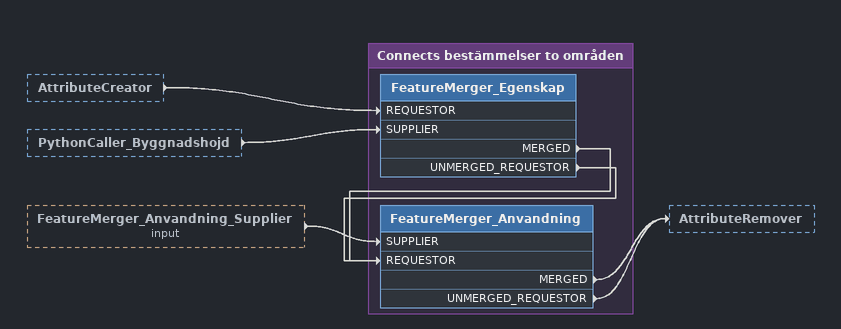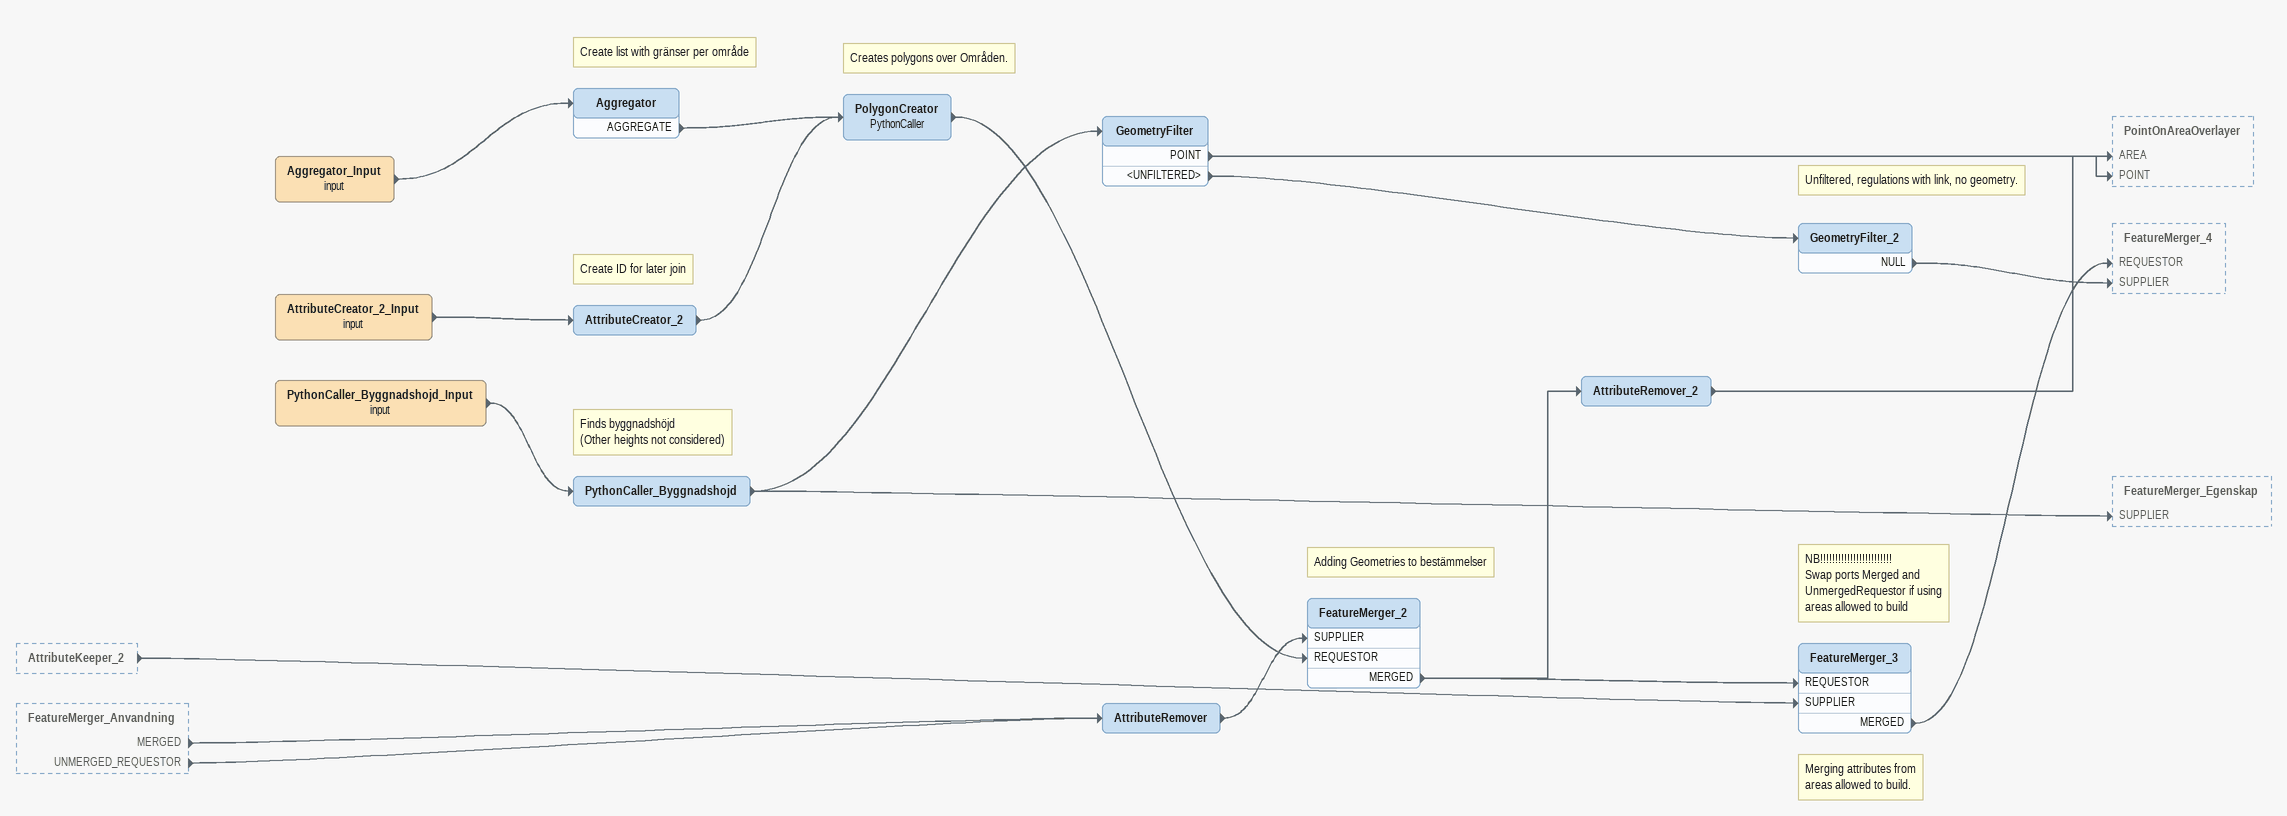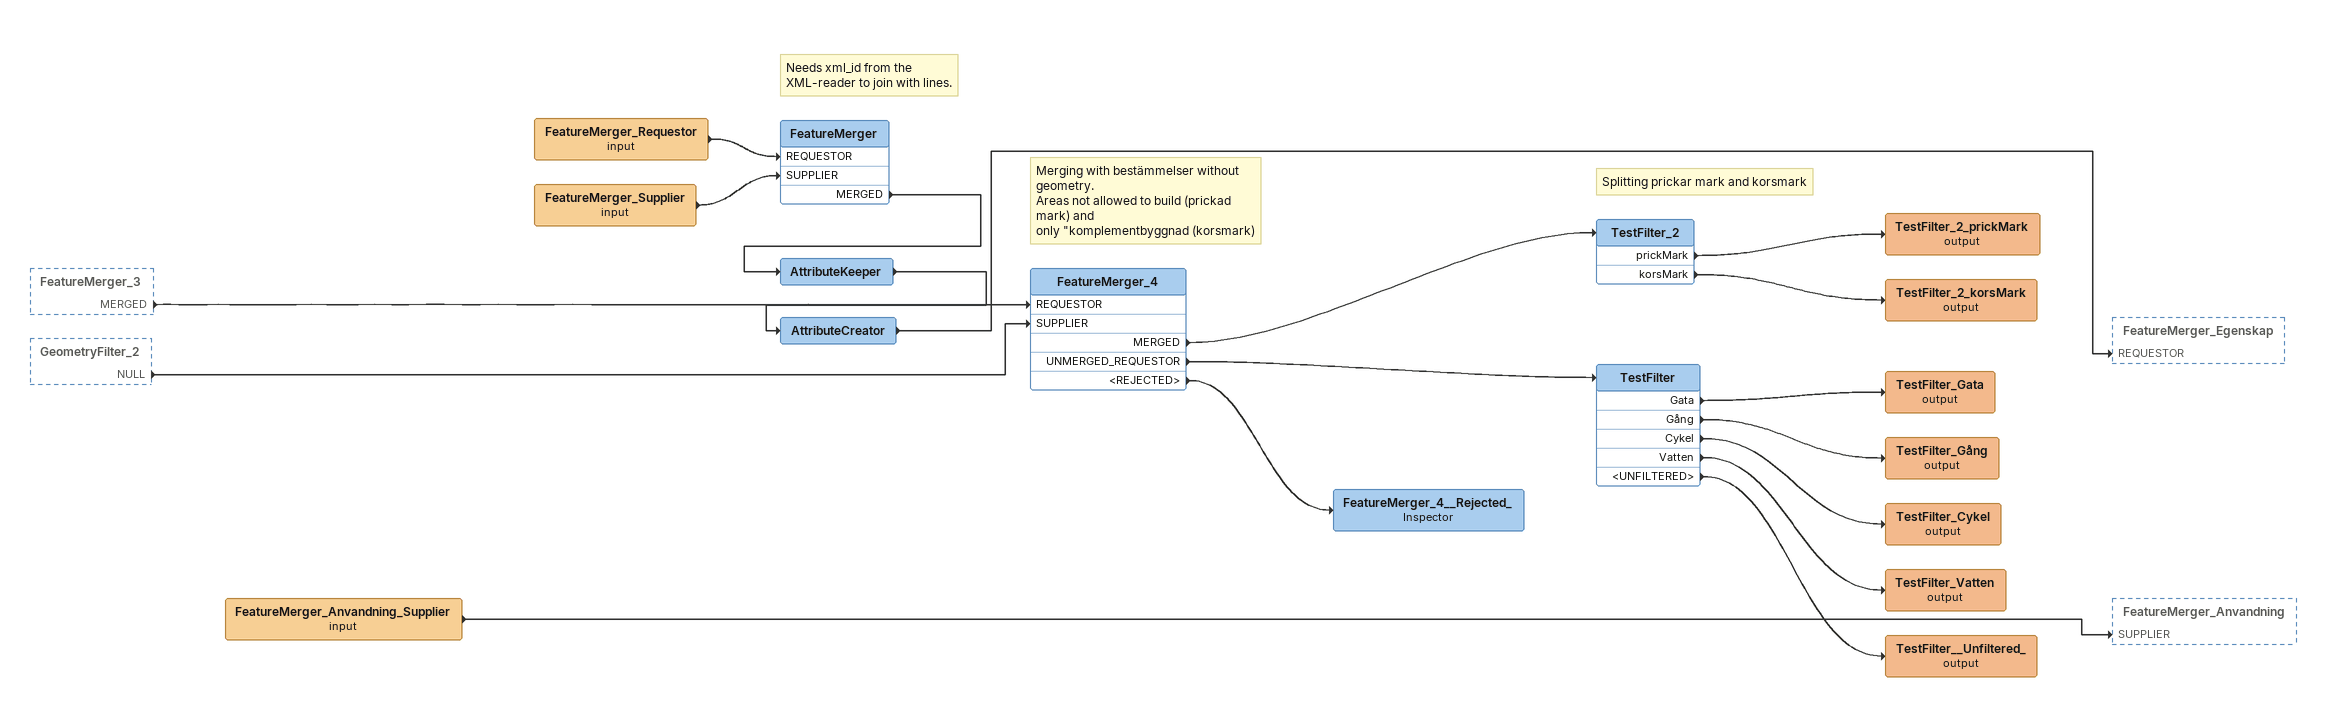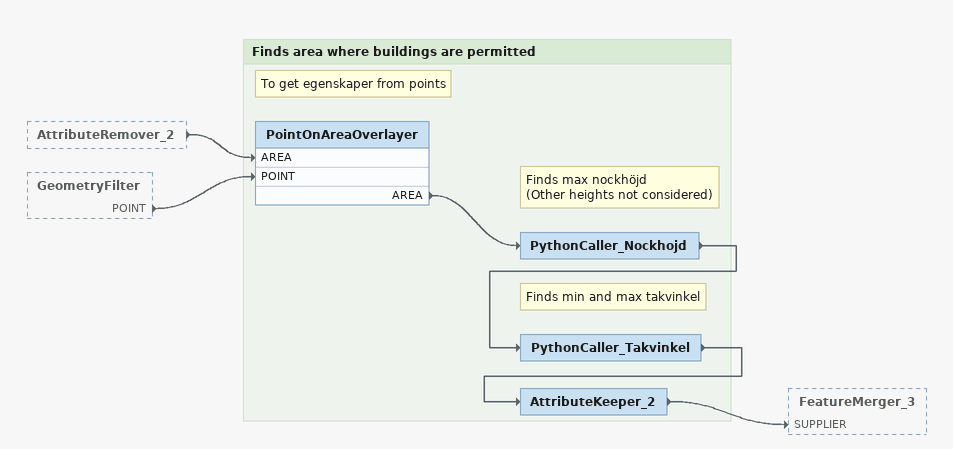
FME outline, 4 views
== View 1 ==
AttributeCreator [outside]
    -> FeatureMerger_Egenskap [REQUESTOR]
PythonCaller_Byggnadshojd [outside]
    -> FeatureMerger_Egenskap [SUPPLIER]
FeatureMerger_Anvandning_Supplier (input) [outside]
    -> FeatureMerger_Anvandning [SUPPLIER]

Bookmark: Connects bestämmelser to områden
FeatureMerger_Egenskap
    MERGED -> FeatureMerger_Anvandning [REQUESTOR]
    UNMERGED_REQUESTOR -> FeatureMerger_Anvandning [REQUESTOR]
FeatureMerger_Anvandning
    MERGED -> AttributeRemover
    UNMERGED_REQUESTOR -> AttributeRemover

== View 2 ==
AttributeKeeper_2 [outside]
    -> FeatureMerger_3 [SUPPLIER]
FeatureMerger_Anvandning [outside]
    MERGED -> AttributeRemover
    UNMERGED_REQUESTOR -> AttributeRemover
Aggregator_Input (input)
    -> Aggregator
Note: Create list with gränser per område
Aggregator
    AGGREGATE -> PolygonCreator
AttributeCreator_2_Input (input)
    -> AttributeCreator_2
Note: Create ID for later join
AttributeCreator_2
    -> PolygonCreator
Note: Creates polygons over Områden.
PolygonCreator: PythonCaller
    -> FeatureMerger_2 [REQUESTOR]
PythonCaller_Byggnadshojd_Input (input)
    -> PythonCaller_Byggnadshojd
Note: Finds byggnadshöjd / (Other heights not considered)
PythonCaller_Byggnadshojd
    -> FeatureMerger_Egenskap [SUPPLIER]
    -> GeometryFilter
GeometryFilter
    POINT -> PointOnAreaOverlayer [POINT]
    <UNFILTERED> -> GeometryFilter_2
Note: Unfiltered, regulations with link, no geometry.
GeometryFilter_2
    NULL -> FeatureMerger_4 [SUPPLIER]
AttributeRemover
    -> FeatureMerger_2 [SUPPLIER]
Note: Adding Geometries to bestämmelser
FeatureMerger_2
    MERGED -> AttributeRemover_2
    MERGED -> FeatureMerger_3 [REQUESTOR]
AttributeRemover_2
    -> PointOnAreaOverlayer [AREA]
Note: NB!!!!!!!!!!!!!!!!!!!!!!!! / Swap ports Merged and / UnmergedRequestor if using / areas allowed to build
Note: Merging attributes from / areas allowed to build.
FeatureMerger_3
    MERGED -> FeatureMerger_4 [REQUESTOR]

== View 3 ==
FeatureMerger_3 [outside]
    MERGED -> FeatureMerger_4 [REQUESTOR]
GeometryFilter_2 [outside]
    NULL -> FeatureMerger_4 [SUPPLIER]
FeatureMerger_Anvandning_Supplier (input)
    -> FeatureMerger_Anvandning [SUPPLIER]
FeatureMerger_Requestor (input)
    -> FeatureMerger [REQUESTOR]
FeatureMerger_Supplier (input)
    -> FeatureMerger [SUPPLIER]
Note: Needs xml_id from the / XML-reader to join with lines.
FeatureMerger
    MERGED -> AttributeKeeper
AttributeKeeper
    -> AttributeCreator
AttributeCreator
    -> FeatureMerger_Egenskap [REQUESTOR]
Note: Merging with bestämmelser without geometry. / Areas not allowed to build (prickad mark) and / only "komplementbyggnad (korsmark)
FeatureMerger_4
    MERGED -> TestFilter_2
    UNMERGED_REQUESTOR -> TestFilter
    <REJECTED> -> FeatureMerger_4__Rejected_
Note: Splitting prickar mark and korsmark
TestFilter_2
    prickMark -> TestFilter_2_prickMark (output)
    korsMark -> TestFilter_2_korsMark (output)
TestFilter_2_prickMark (output)
TestFilter_2_korsMark (output)
TestFilter
    Gata -> TestFilter_Gata (output)
    Gång -> TestFilter_Gång (output)
    Cykel -> TestFilter_Cykel (output)
    Vatten -> TestFilter_Vatten (output)
    <UNFILTERED> -> TestFilter__Unfiltered_ (output)
TestFilter_Gata (output)
TestFilter_Gång (output)
TestFilter_Cykel (output)
TestFilter_Vatten (output)
TestFilter__Unfiltered_ (output)
FeatureMerger_4__Rejected_: Inspector

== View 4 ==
AttributeRemover_2 [outside]
    -> PointOnAreaOverlayer [AREA]
GeometryFilter [outside]
    POINT -> PointOnAreaOverlayer [POINT]

Bookmark: Finds area where buildings are permitted
Note: To get egenskaper from points
PointOnAreaOverlayer
    AREA -> PythonCaller_Nockhojd
Note: Finds max nockhöjd / (Other heights not considered)
PythonCaller_Nockhojd
    -> PythonCaller_Takvinkel
Note: Finds min and max takvinkel
PythonCaller_Takvinkel
    -> AttributeKeeper_2
AttributeKeeper_2
    -> FeatureMerger_3 [SUPPLIER]
